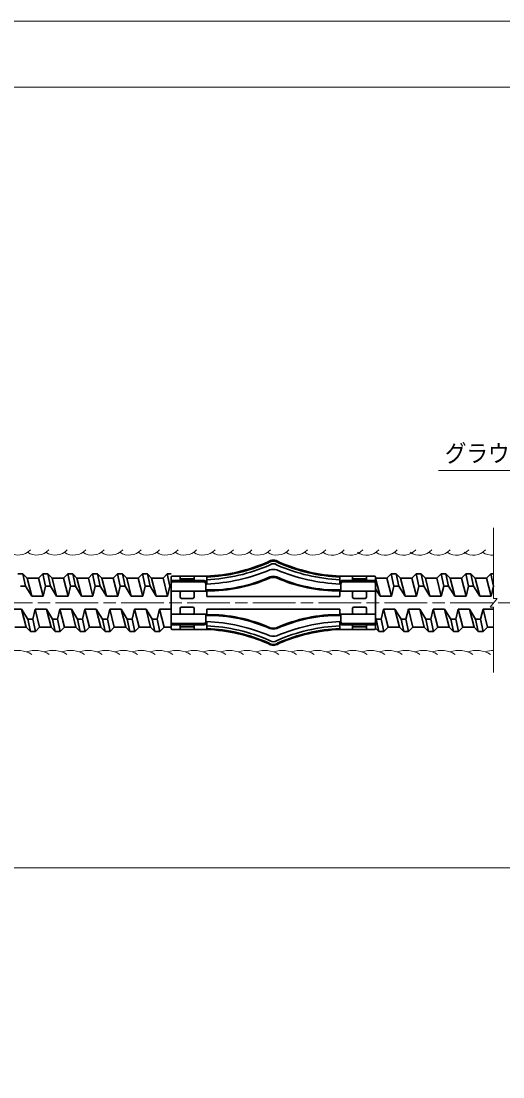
# Model space of a CAD drawing. Units: millimetres at full size, sheet at 1:2; details may follow other scales. Extents: x 2161 to 3843, y 928 to 2116.
# Drawn here: x 2697 to 2968, y 1522 to 2116 of the extents above; entities that cross this region are included whole.
import ezdxf
from ezdxf.enums import TextEntityAlignment as Align

# ---------------------------------------------------------------- set-up
doc = ezdxf.new("R2010")
doc.units = ezdxf.units.MM
doc.header["$LTSCALE"] = 2
doc.linetypes.add('CHAIN', pattern=[18.5, 12, -1.5, 3.5, -1.5])
for name, color, linetype, lineweight in [('1外形線', 7, 'Continuous', 35), ('2 細い実線', 3, 'Continuous', 20), ('4中心線', 1, 'CHAIN', 15), ('6寸法線', 4, 'Continuous', 13), ('7 枠・タイトル', 7, 'Continuous', 13), ('Defpoints_2', 7, 'Continuous', 13)]:
    doc.layers.add(name, color=color, linetype=linetype, lineweight=lineweight)
doc.styles.add('ＭＳ Ｐゴシック', font='')
doc.styles.get('ＭＳ Ｐゴシック').set_extended_font_data('MS PGothic')

msp = doc.modelspace()

# ---------------------------------------------------------------- linework, layer by layer
at = {"layer": '1外形線'}
for p, q in [((2835.805, 1811.079), (2835.706, 1811.021)), ((2836.705, 1809.879), (2836.309, 1809.648)), ((2840.701, 1809.648), (2840.305, 1809.879)), ((2841.304, 1811.021), (2841.205, 1811.079)), ((2694.838, 1804.726), (2697.638, 1804.726)), ((2697.638, 1804.726), (2700.038, 1802.326)), ((2697.638, 1804.726), (2699.14, 1797.775)), ((2700.038, 1802.326), (2706.438, 1802.326)), ((2700.038, 1802.326), (2702.605, 1792.207)), ((2708.838, 1804.726), (2706.438, 1802.326)), ((2706.438, 1802.326), (2709.005, 1792.207)), ((2708.838, 1804.726), (2710.34, 1797.775)), ((2708.838, 1804.726), (2711.638, 1804.726)), ((2711.638, 1804.726), (2713.14, 1797.775)), ((2711.638, 1804.726), (2714.038, 1802.326)), ((2714.038, 1802.326), (2716.605, 1792.207)), ((2714.038, 1802.326), (2720.438, 1802.326)), ((2722.838, 1804.726), (2720.438, 1802.326)), ((2720.438, 1802.326), (2723.005, 1792.207)), ((2722.838, 1804.726), (2724.34, 1797.775)), ((2722.838, 1804.726), (2725.638, 1804.726)), ((2725.638, 1804.726), (2727.14, 1797.775)), ((2725.638, 1804.726), (2728.038, 1802.326)), ((2728.038, 1802.326), (2734.438, 1802.326)), ((2728.038, 1802.326), (2730.605, 1792.207)), ((2736.838, 1804.726), (2734.438, 1802.326)), ((2734.438, 1802.326), (2737.005, 1792.207)), ((2736.838, 1804.726), (2739.638, 1804.726)), ((2736.838, 1804.726), (2738.34, 1797.775)), ((2739.638, 1804.726), (2742.038, 1802.326)), ((2739.638, 1804.726), (2741.14, 1797.775)), ((2742.038, 1802.326), (2748.438, 1802.326)), ((2742.038, 1802.326), (2744.605, 1792.207)), ((2750.838, 1804.726), (2748.438, 1802.326)), ((2748.438, 1802.326), (2751.005, 1792.207)), ((2750.838, 1804.726), (2753.638, 1804.726)), ((2750.838, 1804.726), (2752.34, 1797.775)), ((2753.638, 1804.726), (2756.038, 1802.326)), ((2753.638, 1804.726), (2755.14, 1797.775)), ((2756.038, 1802.326), (2762.438, 1802.326)), ((2756.038, 1802.326), (2758.605, 1792.207)), ((2764.838, 1804.726), (2762.438, 1802.326)), ((2762.438, 1802.326), (2765.005, 1792.207)), ((2764.838, 1804.726), (2767.638, 1804.726)), ((2764.838, 1804.726), (2766.34, 1797.775)), ((2767.638, 1804.726), (2770.038, 1802.326)), ((2767.638, 1804.726), (2769.14, 1797.775)), ((2770.038, 1802.326), (2776.438, 1802.326)), ((2770.038, 1802.326), (2772.605, 1792.207)), ((2778.838, 1804.726), (2776.438, 1802.326)), ((2776.438, 1802.326), (2779.005, 1792.207)), ((2778.838, 1804.726), (2781.005, 1804.726)), ((2778.838, 1804.726), (2780.34, 1797.775)), ((2781.005, 1802.979), (2781.005, 1773.979)), ((2801.005, 1803.479), (2781.505, 1803.479)), ((2799.654, 1800.979), (2781.805, 1800.979)), ((2799.573, 1800.179), (2781.805, 1800.179)), ((2786.005, 1803.479), (2786.005, 1800.979)), ((2794.005, 1801.979), (2786.005, 1801.979)), ((2794.005, 1803.479), (2794.005, 1800.979)), ((2800.467, 1800.179), (2800.467, 1794.979)), ((2801.005, 1802.979), (2801.005, 1798.987)), ((2801.005, 1802.979), (2801.005, 1800.179)), ((2801.089, 1801.481), (2801.005, 1801.477)), ((2801.005, 1800.179), (2801.005, 1798.987)), ((2876.005, 1803.479), (2895.505, 1803.479)), ((2876.005, 1802.979), (2876.005, 1798.987)), ((2876.543, 1800.179), (2876.543, 1794.979)), ((2876.805, 1800.979), (2895.205, 1800.979)), ((2876.805, 1800.179), (2895.205, 1800.179)), ((2883.005, 1803.479), (2883.005, 1800.979)), ((2883.005, 1801.979), (2891.005, 1801.979)), ((2891.005, 1803.479), (2891.005, 1800.979)), ((2896.005, 1802.979), (2896.005, 1773.979)), ((2896.005, 1802.359), (2896.038, 1802.326)), ((2896.038, 1802.326), (2902.438, 1802.326)), ((2896.038, 1802.326), (2898.605, 1792.207)), ((2904.838, 1804.726), (2902.438, 1802.326)), ((2902.438, 1802.326), (2905.005, 1792.207)), ((2904.838, 1804.726), (2907.638, 1804.726)), ((2904.838, 1804.726), (2906.34, 1797.775)), ((2907.638, 1804.726), (2910.038, 1802.326)), ((2907.638, 1804.726), (2909.14, 1797.775)), ((2910.038, 1802.326), (2916.438, 1802.326)), ((2910.038, 1802.326), (2912.605, 1792.207)), ((2918.838, 1804.726), (2916.438, 1802.326)), ((2916.438, 1802.326), (2919.005, 1792.207)), ((2918.838, 1804.726), (2921.638, 1804.726)), ((2918.838, 1804.726), (2920.34, 1797.775)), ((2921.638, 1804.726), (2924.038, 1802.326)), ((2921.638, 1804.726), (2923.14, 1797.775)), ((2924.038, 1802.326), (2930.438, 1802.326)), ((2924.038, 1802.326), (2926.605, 1792.207)), ((2932.838, 1804.726), (2930.438, 1802.326)), ((2930.438, 1802.326), (2933.005, 1792.207)), ((2932.838, 1804.726), (2935.638, 1804.726)), ((2932.838, 1804.726), (2934.34, 1797.775)), ((2935.638, 1804.726), (2938.038, 1802.326)), ((2935.638, 1804.726), (2937.14, 1797.775)), ((2938.038, 1802.326), (2944.438, 1802.326)), ((2938.038, 1802.326), (2940.605, 1792.207)), ((2946.838, 1804.726), (2944.438, 1802.326)), ((2944.438, 1802.326), (2947.005, 1792.207)), ((2946.838, 1804.726), (2949.638, 1804.726)), ((2946.838, 1804.726), (2948.34, 1797.775)), ((2949.638, 1804.726), (2952.038, 1802.326)), ((2949.638, 1804.726), (2951.14, 1797.775)), ((2952.038, 1802.326), (2958.438, 1802.326)), ((2952.038, 1802.326), (2954.605, 1792.207)), ((2960.838, 1804.726), (2958.438, 1802.326)), ((2958.438, 1802.326), (2961.005, 1792.207)), ((2960.838, 1804.726), (2962.448, 1804.726)), ((2960.838, 1804.726), (2962.34, 1797.775)), ((2696.34, 1797.775), (2699.14, 1797.775)), ((2699.14, 1797.775), (2702.605, 1792.207)), ((2710.34, 1797.775), (2709.005, 1792.207)), ((2710.34, 1797.775), (2713.14, 1797.775)), ((2713.14, 1797.775), (2716.605, 1792.207)), ((2724.34, 1797.775), (2723.005, 1792.207)), ((2724.34, 1797.775), (2727.14, 1797.775)), ((2727.14, 1797.775), (2730.605, 1792.207)), ((2738.34, 1797.775), (2737.005, 1792.207)), ((2738.34, 1797.775), (2741.14, 1797.775)), ((2741.14, 1797.775), (2744.605, 1792.207)), ((2752.34, 1797.775), (2751.005, 1792.207)), ((2752.34, 1797.775), (2755.14, 1797.775)), ((2755.14, 1797.775), (2758.605, 1792.207)), ((2766.34, 1797.775), (2765.005, 1792.207)), ((2766.34, 1797.775), (2769.14, 1797.775)), ((2769.14, 1797.775), (2772.605, 1792.207)), ((2780.34, 1797.775), (2779.005, 1792.207)), ((2780.34, 1797.775), (2781.005, 1797.775)), ((2801.005, 1794.979), (2781.005, 1794.979)), ((2786.005, 1794.179), (2786.005, 1791.779)), ((2793.205, 1794.979), (2786.805, 1794.979)), ((2794.005, 1794.179), (2794.005, 1791.779)), ((2801.005, 1795.679), (2801.005, 1794.979)), ((2801.005, 1794.979), (2801.005, 1791.979)), ((2876.005, 1795.679), (2876.005, 1794.979)), ((2876.005, 1794.979), (2896.005, 1794.979)), ((2876.005, 1794.979), (2876.005, 1791.979)), ((2883.005, 1794.179), (2883.005, 1791.779)), ((2883.805, 1794.979), (2890.205, 1794.979)), ((2891.005, 1794.179), (2891.005, 1791.779)), ((2896.005, 1796.385), (2898.605, 1792.207)), ((2906.34, 1797.775), (2905.005, 1792.207)), ((2906.34, 1797.775), (2909.14, 1797.775)), ((2909.14, 1797.775), (2912.605, 1792.207)), ((2920.34, 1797.775), (2919.005, 1792.207)), ((2920.34, 1797.775), (2923.14, 1797.775)), ((2923.14, 1797.775), (2926.605, 1792.207)), ((2934.34, 1797.775), (2933.005, 1792.207)), ((2934.34, 1797.775), (2937.14, 1797.775)), ((2937.14, 1797.775), (2940.605, 1792.207)), ((2948.34, 1797.775), (2947.005, 1792.207)), ((2948.34, 1797.775), (2951.14, 1797.775)), ((2951.14, 1797.775), (2954.605, 1792.207)), ((2962.34, 1797.775), (2961.005, 1792.207)), ((2962.34, 1797.775), (2962.448, 1797.775)), ((2702.605, 1792.207), (2709.005, 1792.207)), ((2716.605, 1792.207), (2723.005, 1792.207)), ((2730.605, 1792.207), (2737.005, 1792.207)), ((2744.605, 1792.207), (2751.005, 1792.207)), ((2758.605, 1792.207), (2765.005, 1792.207)), ((2772.605, 1792.207), (2779.005, 1792.207)), ((2793.205, 1790.979), (2786.805, 1790.979)), ((2801.005, 1791.979), (2876.005, 1791.979)), ((2883.805, 1790.979), (2890.205, 1790.979)), ((2898.605, 1792.207), (2905.005, 1792.207)), ((2912.605, 1792.207), (2919.005, 1792.207)), ((2926.605, 1792.207), (2933.005, 1792.207)), ((2940.605, 1792.207), (2947.005, 1792.207)), ((2954.605, 1792.207), (2961.005, 1792.207)), ((2690.472, 1784.845), (2696.872, 1784.845)), ((2696.872, 1784.845), (2699.438, 1774.726)), ((2700.337, 1779.276), (2696.872, 1784.845)), ((2703.137, 1779.276), (2704.472, 1784.845)), ((2704.472, 1784.845), (2710.872, 1784.845)), ((2704.472, 1784.845), (2707.038, 1774.726)), ((2710.872, 1784.845), (2713.438, 1774.726)), ((2714.337, 1779.276), (2710.872, 1784.845)), ((2717.137, 1779.276), (2718.472, 1784.845)), ((2718.472, 1784.845), (2724.872, 1784.845)), ((2718.472, 1784.845), (2721.038, 1774.726)), ((2724.872, 1784.845), (2727.438, 1774.726)), ((2728.337, 1779.276), (2724.872, 1784.845)), ((2731.137, 1779.276), (2732.472, 1784.845)), ((2732.472, 1784.845), (2738.872, 1784.845)), ((2732.472, 1784.845), (2735.038, 1774.726)), ((2738.872, 1784.845), (2741.438, 1774.726)), ((2742.337, 1779.276), (2738.872, 1784.845)), ((2745.137, 1779.276), (2746.472, 1784.845)), ((2746.472, 1784.845), (2752.872, 1784.845)), ((2746.472, 1784.845), (2749.038, 1774.726)), ((2756.337, 1779.276), (2752.872, 1784.845)), ((2752.872, 1784.845), (2755.438, 1774.726)), ((2759.137, 1779.276), (2760.472, 1784.845)), ((2760.472, 1784.845), (2766.872, 1784.845)), ((2760.472, 1784.845), (2763.038, 1774.726)), ((2766.872, 1784.845), (2769.438, 1774.726)), ((2770.337, 1779.276), (2766.872, 1784.845)), ((2773.137, 1779.276), (2774.472, 1784.845)), ((2774.472, 1784.845), (2780.872, 1784.845)), ((2774.472, 1784.845), (2777.038, 1774.726)), ((2780.872, 1784.845), (2781.005, 1784.319)), ((2781.005, 1784.631), (2780.872, 1784.845)), ((2786.005, 1782.779), (2786.005, 1785.179)), ((2793.205, 1785.979), (2786.805, 1785.979)), ((2794.005, 1782.779), (2794.005, 1785.179)), ((2801.005, 1784.979), (2876.005, 1784.979)), ((2801.005, 1784.979), (2801.005, 1781.279)), ((2876.005, 1784.979), (2876.005, 1781.279)), ((2883.005, 1782.779), (2883.005, 1785.179)), ((2883.805, 1785.979), (2890.205, 1785.979)), ((2891.005, 1782.779), (2891.005, 1785.179)), ((2899.137, 1779.276), (2900.472, 1784.845)), ((2900.472, 1784.845), (2906.872, 1784.845)), ((2900.472, 1784.845), (2903.038, 1774.726)), ((2910.337, 1779.276), (2906.872, 1784.845)), ((2906.872, 1784.845), (2909.438, 1774.726)), ((2913.137, 1779.276), (2914.472, 1784.845)), ((2914.472, 1784.845), (2920.872, 1784.845)), ((2914.472, 1784.845), (2917.038, 1774.726)), ((2920.872, 1784.845), (2923.438, 1774.726)), ((2924.337, 1779.276), (2920.872, 1784.845)), ((2927.137, 1779.276), (2928.472, 1784.845)), ((2928.472, 1784.845), (2934.872, 1784.845)), ((2928.472, 1784.845), (2931.038, 1774.726)), ((2934.872, 1784.845), (2937.438, 1774.726)), ((2938.337, 1779.276), (2934.872, 1784.845)), ((2941.137, 1779.276), (2942.472, 1784.845)), ((2942.472, 1784.845), (2948.872, 1784.845)), ((2942.472, 1784.845), (2945.038, 1774.726)), ((2948.872, 1784.845), (2951.438, 1774.726)), ((2952.337, 1779.276), (2948.872, 1784.845)), ((2955.137, 1779.276), (2956.472, 1784.845)), ((2956.472, 1784.845), (2962.448, 1784.845)), ((2956.472, 1784.845), (2959.038, 1774.726)), ((2700.337, 1779.276), (2701.838, 1772.326)), ((2700.337, 1779.276), (2703.137, 1779.276)), ((2703.137, 1779.276), (2704.638, 1772.326)), ((2714.337, 1779.276), (2715.838, 1772.326)), ((2714.337, 1779.276), (2717.137, 1779.276)), ((2717.137, 1779.276), (2718.638, 1772.326)), ((2728.337, 1779.276), (2729.838, 1772.326)), ((2728.337, 1779.276), (2731.137, 1779.276)), ((2731.137, 1779.276), (2732.638, 1772.326)), ((2742.337, 1779.276), (2743.838, 1772.326)), ((2742.337, 1779.276), (2745.137, 1779.276)), ((2745.137, 1779.276), (2746.638, 1772.326)), ((2756.337, 1779.276), (2759.137, 1779.276)), ((2756.337, 1779.276), (2757.838, 1772.326)), ((2759.137, 1779.276), (2760.638, 1772.326)), ((2770.337, 1779.276), (2771.838, 1772.326)), ((2770.337, 1779.276), (2773.137, 1779.276)), ((2773.137, 1779.276), (2774.638, 1772.326)), ((2801.005, 1781.979), (2781.005, 1781.979)), ((2799.622, 1776.779), (2781.805, 1776.779)), ((2793.205, 1781.979), (2786.805, 1781.979)), ((2800.467, 1776.779), (2800.467, 1781.979)), ((2801.005, 1777.971), (2801.005, 1773.979)), ((2876.005, 1781.979), (2896.005, 1781.979)), ((2876.005, 1777.971), (2876.005, 1773.979)), ((2876.543, 1776.779), (2876.543, 1781.979)), ((2876.805, 1776.779), (2895.205, 1776.779)), ((2883.805, 1781.979), (2890.205, 1781.979)), ((2896.337, 1779.276), (2896.005, 1779.809)), ((2896.337, 1779.276), (2897.838, 1772.326)), ((2896.337, 1779.276), (2899.137, 1779.276)), ((2899.137, 1779.276), (2900.638, 1772.326)), ((2910.337, 1779.276), (2913.137, 1779.276)), ((2910.337, 1779.276), (2911.838, 1772.326)), ((2913.137, 1779.276), (2914.638, 1772.326)), ((2924.337, 1779.276), (2925.838, 1772.326)), ((2924.337, 1779.276), (2927.137, 1779.276)), ((2927.137, 1779.276), (2928.638, 1772.326)), ((2938.337, 1779.276), (2939.838, 1772.326)), ((2938.337, 1779.276), (2941.137, 1779.276)), ((2941.137, 1779.276), (2942.638, 1772.326)), ((2952.337, 1779.276), (2953.838, 1772.326)), ((2952.337, 1779.276), (2955.137, 1779.276)), ((2955.137, 1779.276), (2956.638, 1772.326)), ((2693.038, 1774.726), (2699.438, 1774.726)), ((2701.838, 1772.326), (2699.438, 1774.726)), ((2701.838, 1772.326), (2704.638, 1772.326)), ((2704.638, 1772.326), (2707.038, 1774.726)), ((2707.038, 1774.726), (2713.438, 1774.726)), ((2715.838, 1772.326), (2713.438, 1774.726)), ((2715.838, 1772.326), (2718.638, 1772.326)), ((2718.638, 1772.326), (2721.038, 1774.726)), ((2721.038, 1774.726), (2727.438, 1774.726)), ((2729.838, 1772.326), (2727.438, 1774.726)), ((2729.838, 1772.326), (2732.638, 1772.326)), ((2732.638, 1772.326), (2735.038, 1774.726)), ((2735.038, 1774.726), (2741.438, 1774.726)), ((2743.838, 1772.326), (2741.438, 1774.726)), ((2743.838, 1772.326), (2746.638, 1772.326)), ((2746.638, 1772.326), (2749.038, 1774.726)), ((2749.038, 1774.726), (2755.438, 1774.726)), ((2757.838, 1772.326), (2755.438, 1774.726)), ((2757.838, 1772.326), (2760.638, 1772.326)), ((2760.638, 1772.326), (2763.038, 1774.726)), ((2763.038, 1774.726), (2769.438, 1774.726)), ((2771.838, 1772.326), (2769.438, 1774.726)), ((2771.838, 1772.326), (2774.638, 1772.326)), ((2774.638, 1772.326), (2777.038, 1774.726)), ((2777.038, 1774.726), (2781.005, 1774.726)), ((2801.005, 1773.479), (2781.505, 1773.479)), ((2799.752, 1775.979), (2781.805, 1775.979)), ((2786.005, 1775.979), (2786.005, 1773.479)), ((2794.005, 1774.979), (2786.005, 1774.979)), ((2794.005, 1775.979), (2794.005, 1773.479)), ((2876.005, 1773.479), (2895.505, 1773.479)), ((2876.805, 1775.979), (2895.205, 1775.979)), ((2883.005, 1775.979), (2883.005, 1773.479)), ((2883.005, 1774.979), (2891.005, 1774.979)), ((2891.005, 1775.979), (2891.005, 1773.479)), ((2897.838, 1772.326), (2896.005, 1774.159)), ((2897.838, 1772.326), (2900.638, 1772.326)), ((2900.638, 1772.326), (2903.038, 1774.726)), ((2903.038, 1774.726), (2909.438, 1774.726)), ((2911.838, 1772.326), (2909.438, 1774.726)), ((2911.838, 1772.326), (2914.638, 1772.326)), ((2914.638, 1772.326), (2917.038, 1774.726)), ((2917.038, 1774.726), (2923.438, 1774.726)), ((2925.838, 1772.326), (2923.438, 1774.726)), ((2925.838, 1772.326), (2928.638, 1772.326)), ((2928.638, 1772.326), (2931.038, 1774.726)), ((2931.038, 1774.726), (2937.438, 1774.726)), ((2939.838, 1772.326), (2937.438, 1774.726)), ((2939.838, 1772.326), (2942.638, 1772.326)), ((2942.638, 1772.326), (2945.038, 1774.726)), ((2945.038, 1774.726), (2951.438, 1774.726)), ((2953.838, 1772.326), (2951.438, 1774.726)), ((2953.838, 1772.326), (2956.638, 1772.326)), ((2956.638, 1772.326), (2959.038, 1774.726)), ((2959.038, 1774.726), (2962.447, 1774.726)), ((2836.705, 1767.079), (2836.309, 1767.31)), ((2840.701, 1767.31), (2840.305, 1767.079))]:
    msp.add_line(p, q, dxfattribs=at)
for centre, radius, start, end in [((2838.505, 1807.479), 5, 53.1301, 126.8699), ((2838.505, 1807.479), 5, 53.1301, 126.8699), ((2838.505, 1807.479), 4.5, 53.1301, 126.8699), ((2838.505, 1807.479), 4.5, 53.1301, 126.8699), ((2796.962, 1899.306), 95.912, 272.416, 293.6945), ((2796.245, 1902.697), 103.82, 272.62782, 292.81684), ((2796.962, 1899.306), 96.412, 272.416, 293.6945), ((2796.962, 1899.306), 97.912, 272.416, 293.6945), ((2838.505, 1798.479), 8.754, 76.79325, 103.20675), ((2838.505, 1807.479), 3, 53.1301, 126.8699), ((2838.505, 1807.479), 3, 53.1301, 126.8699), ((2880.765, 1902.697), 103.82, 247.18316, 267.37218), ((2880.048, 1899.306), 97.912, 246.3055, 267.584), ((2880.048, 1899.306), 96.412, 246.3055, 267.584), ((2880.048, 1899.306), 95.912, 246.3055, 267.584), ((2781.505, 1802.979), 0.5, 90, 180), ((2781.805, 1800.179), 0.8, 90, 180), ((2781.805, 1799.379), 0.8, 90, 180), ((2799.667, 1800.179), 0.8, 0, 90), ((2799.667, 1799.379), 0.8, 0, 90), ((2802.508, 1877.979), 82.813, 268.95342, 294.39429), ((2802.508, 1877.979), 82.313, 268.95342, 294.39429), ((2838.553, 1793.557), 9.676, 78.35898, 102.2162), ((2838.553, 1793.557), 9.176, 78.35898, 102.2162), ((2838.505, 1798.479), 4.754, 76.79325, 103.20675), ((2874.502, 1877.979), 82.813, 245.60571, 271.04658), ((2874.502, 1877.979), 82.313, 245.60571, 271.04658), ((2877.343, 1800.179), 0.8, 90, 180), ((2877.343, 1799.379), 0.8, 90, 180), ((2895.205, 1800.179), 0.8, 0, 90), ((2895.205, 1799.379), 0.8, 0, 90), ((2895.505, 1802.979), 0.5, 0, 90), ((2786.805, 1794.179), 0.8, 90, 180), ((2793.205, 1794.179), 0.8, 0, 90), ((2883.805, 1794.179), 0.8, 90, 180), ((2890.205, 1794.179), 0.8, 0, 90), ((2786.805, 1791.779), 0.8, 180, 270), ((2793.205, 1791.779), 0.8, 270, 0), ((2883.805, 1791.779), 0.8, 180, 270), ((2890.205, 1791.779), 0.8, 270, 0), ((2786.805, 1785.179), 0.8, 90, 180), ((2786.805, 1782.779), 0.8, 180, 270), ((2793.205, 1785.179), 0.8, 0, 90), ((2793.205, 1782.779), 0.8, 270, 0), ((2883.805, 1785.179), 0.8, 90, 180), ((2883.805, 1782.779), 0.8, 180, 270), ((2890.205, 1785.179), 0.8, 0, 90), ((2890.205, 1782.779), 0.8, 270, 0), ((2781.805, 1777.579), 0.8, 180, 270), ((2781.805, 1776.779), 0.8, 180, 270), ((2799.667, 1777.579), 0.8, 270, 0), ((2799.667, 1776.779), 0.8, 270, 0), ((2802.508, 1698.979), 82.813, 65.60571, 91.04658), ((2802.508, 1698.979), 82.313, 65.60571, 91.04658), ((2796.245, 1674.261), 103.82, 67.18316, 87.37218), ((2874.502, 1698.979), 82.813, 88.95342, 114.39429), ((2880.765, 1674.261), 103.82, 92.62782, 112.81684), ((2874.502, 1698.979), 82.313, 88.95342, 114.39429), ((2877.343, 1777.579), 0.8, 180, 270), ((2877.343, 1776.779), 0.8, 180, 270), ((2895.205, 1777.579), 0.8, 270, 0), ((2895.205, 1776.779), 0.8, 270, 0), ((2781.505, 1773.979), 0.5, 180, 270), ((2796.962, 1677.652), 95.912, 66.3055, 87.584), ((2796.962, 1677.652), 96.412, 66.3055, 87.584), ((2796.962, 1677.652), 97.912, 66.3055, 87.584), ((2838.553, 1783.401), 9.676, 257.7838, 281.64102), ((2838.553, 1783.401), 9.176, 257.7838, 281.64102), ((2880.048, 1677.652), 97.912, 92.416, 113.6945), ((2880.048, 1677.652), 96.412, 92.416, 113.6945), ((2880.048, 1677.652), 95.912, 92.416, 113.6945), ((2895.505, 1773.979), 0.5, 270, 0), ((2838.505, 1769.479), 5, 233.1301, 306.8699), ((2838.505, 1769.479), 4.5, 233.1301, 306.8699), ((2838.505, 1778.479), 8.754, 256.79325, 283.20675), ((2838.505, 1769.479), 3, 233.1301, 306.8699)]:
    msp.add_arc(centre, radius, start, end, dxfattribs=at)
at = {"layer": '2 細い実線'}
for p, q in [((2962.449, 1830.613), (2962.448, 1790.973)), ((2960.448, 1785.957), (2964.448, 1790.973)), ((2962.448, 1790.973), (2964.448, 1790.973)), ((2962.448, 1785.956), (2960.448, 1785.957)), ((2962.447, 1749.166), (2962.448, 1785.956))]:
    msp.add_line(p, q, dxfattribs=at)
for centre, radius, start, end in [((2694.945, 1824.668), 9.363, 236.29836, 317.16495), ((2705.334, 1824.667), 9.363, 236.29836, 317.16495), ((2715.724, 1824.667), 9.363, 236.29836, 317.16495), ((2726.114, 1824.666), 9.363, 236.29836, 317.16495), ((2736.504, 1824.666), 9.363, 236.29836, 317.16495), ((2746.894, 1824.665), 9.363, 236.29836, 317.16495), ((2757.284, 1824.665), 9.363, 236.29836, 317.16495), ((2767.674, 1824.664), 9.363, 236.29836, 317.16495), ((2778.064, 1824.664), 9.363, 236.29836, 317.16495), ((2788.454, 1824.663), 9.363, 236.29836, 317.16495), ((2798.845, 1824.663), 9.363, 236.29836, 317.16495), ((2809.234, 1824.662), 9.363, 236.29836, 317.16495), ((2819.625, 1824.662), 9.363, 236.29836, 317.16495), ((2830.015, 1824.661), 9.363, 236.29836, 317.16495), ((2840.405, 1824.661), 9.363, 236.29836, 317.16495), ((2850.795, 1824.66), 9.363, 236.29836, 317.16495), ((2861.185, 1824.66), 9.363, 236.29836, 317.16495), ((2871.575, 1824.659), 9.363, 236.29836, 317.16495), ((2881.965, 1824.659), 9.363, 236.29836, 317.16495), ((2890.975, 1824.657), 9.363, 236.29836, 317.16495), ((2901.365, 1824.657), 9.363, 236.29836, 317.16495), ((2911.755, 1824.656), 9.363, 236.29836, 317.16495), ((2920.765, 1824.655), 9.363, 236.29836, 317.16495), ((2931.155, 1824.654), 9.363, 236.29836, 317.16495), ((2941.545, 1824.654), 9.363, 236.29836, 317.16495), ((2951.015, 1824.653), 9.363, 236.29836, 317.16495), ((2961.405, 1824.652), 9.363, 236.29836, 276.39753), ((2694.626, 1746.762), 14.948, 58.00506, 109.39786), ((2704.556, 1746.761), 14.948, 58.00506, 109.39786), ((2714.486, 1746.761), 14.948, 58.00506, 109.39786), ((2724.416, 1746.761), 14.948, 58.00506, 109.39786), ((2734.346, 1746.76), 14.948, 58.00506, 109.39786), ((2744.276, 1746.76), 14.948, 58.00506, 109.39786), ((2754.206, 1746.76), 14.948, 58.00506, 109.39786), ((2764.136, 1746.76), 14.948, 58.00506, 109.39786), ((2774.066, 1746.76), 14.948, 58.00506, 109.39786), ((2783.996, 1746.759), 14.948, 58.00506, 109.39786), ((2793.926, 1746.759), 14.948, 58.00506, 109.39786), ((2803.856, 1746.758), 14.948, 58.00506, 109.39786), ((2813.786, 1746.757), 14.948, 58.00506, 109.39786), ((2823.716, 1746.756), 14.948, 58.00506, 109.39786), ((2833.646, 1746.756), 14.948, 58.00506, 109.39786), ((2843.576, 1746.755), 14.948, 58.00506, 109.39786), ((2853.506, 1746.754), 14.948, 58.00506, 109.39786), ((2863.437, 1746.754), 14.948, 58.00506, 109.39786), ((2873.367, 1746.753), 14.948, 58.00506, 109.39786), ((2883.297, 1746.752), 14.948, 58.00506, 109.39786), ((2893.227, 1746.751), 14.948, 58.00506, 109.39786), ((2903.157, 1746.75), 14.948, 58.00506, 109.39786), ((2913.087, 1746.749), 14.948, 58.00506, 109.39786), ((2923.017, 1746.749), 14.948, 58.00506, 109.39786), ((2932.947, 1746.748), 14.948, 58.00506, 109.39786), ((2942.877, 1746.747), 14.948, 58.00506, 109.39786), ((2952.807, 1746.746), 14.948, 58.00506, 109.39786), ((2962.737, 1746.745), 14.948, 91.10772, 109.39786)]:
    msp.add_arc(centre, radius, start, end, dxfattribs=at)
at = {"layer": '4中心線'}
msp.add_line((3738.961, 1788.479), (2352.512, 1788.479), dxfattribs=at)
at = {"layer": '6寸法線'}
msp.add_line((2375.265, 1639.437), (3683.238, 1639.437), dxfattribs=at)
msp.add_lwpolyline([(3021.429, 1809.052), (3019.652, 1813.726), (3000.968, 1862.856), (2931.408, 1862.856)], dxfattribs=at)
at = {"layer": '7 枠・タイトル'}
msp.add_line((3787.239, 2078.514), (2216.543, 2078.514), dxfattribs=at)
at = {"layer": 'Defpoints_2'}
msp.add_lwpolyline([(2160.891, 927.737), (3842.891, 927.737), (3842.891, 2115.737), (2160.891, 2115.737)], close=True, dxfattribs=at)

# ---------------------------------------------------------------- texts
at = {"layer": '6寸法線', "color": 7, "style": 'ＭＳ Ｐゴシック', "width": 0.9}
msp.add_text('グラウト材', height=9.897, dxfattribs=at).set_placement((2934.996, 1864.661), align=Align.BOTTOM_LEFT)

doc.saveas('drawing.dxf')
